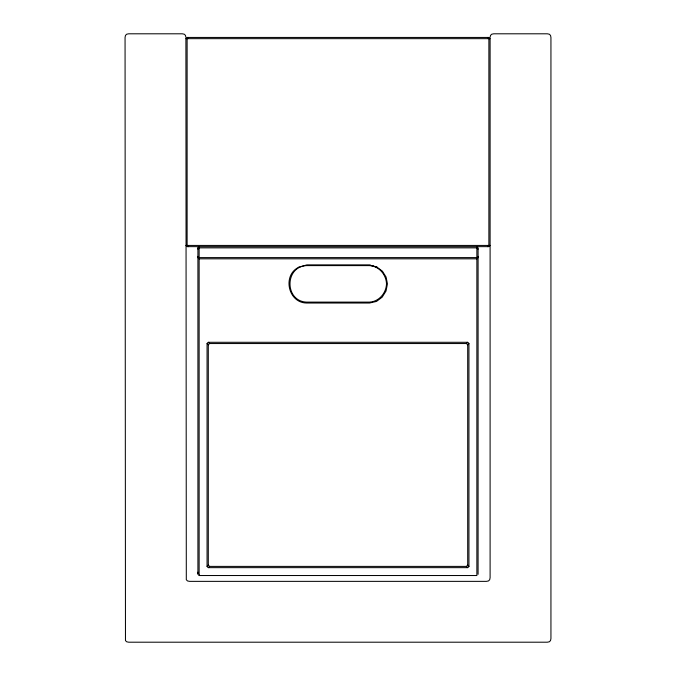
<?xml version="1.0" encoding="UTF-8"?>
<svg xmlns="http://www.w3.org/2000/svg" width="676" height="676" viewBox="0 0 676 676"><rect width="100%" height="100%" fill="white"/><g stroke="black" fill="none" stroke-linecap="round" stroke-linejoin="round"><path stroke-width="1.01" d="M197.916 573.738L197.916 572.183M478.084 574.313L478.084 247.864L476.867 246.647L476.867 575.529L199.133 575.529L199.133 246.647L197.916 247.864L197.916 257.607L199.133 258.824L476.867 258.824L478.084 257.607M199.133 575.529L199.133 574.904M490.1 37.442L490.506 35.422L491.722 34.206L493.742 33.8L547.298 33.8L549.318 34.206L550.534 35.422L550.94 37.442L550.94 638.558L550.534 640.578L549.318 641.794L547.298 642.2L128.702 642.2L126.682 641.794L125.466 640.578L125.06 37.442L125.466 35.422L126.682 34.206L128.702 33.8L182.258 33.8L184.278 34.206L185.494 35.422L185.9 37.442M185.9 38.659L187.117 37.442L488.883 37.442L490.1 38.659L490.1 577.718L489.694 579.738L488.478 580.954L486.458 581.36L189.542 581.36L187.522 580.954L186.306 579.738L185.9 38.659L490.1 38.659M188.334 37.442L187.117 38.659L187.117 245.43L188.334 246.647M207.059 343.543L208.301 342.293L467.699 342.293L468.941 343.543L468.941 566.395L467.699 567.646L208.301 567.646L207.059 566.395L207.059 343.543L208.301 344.785L208.301 565.144L207.059 566.395M208.301 344.785L209.552 343.543L466.448 343.543L467.699 342.293M487.666 246.647L488.883 245.43L488.883 38.659L487.666 37.442M478.084 256.39L476.867 257.607L199.133 257.607L197.916 256.39L197.916 574.313M208.301 567.646L209.552 566.395L466.448 566.395L467.699 565.144L467.699 344.785L466.448 343.543M467.699 344.785L468.941 343.543M298.978 267.147C282.154 274.878 287.942 302.662 306.422 303.025L369.578 303.025L376.498 301.428L382.202 297.144L386.03 291.026L387.441 283.861L386.072 277.025L382.43 271.211L377.022 267.147L369.104 264.874L306.896 264.874L298.8 267.197M369.933 265.203L377.022 267.147M478.084 249.081L476.867 247.864L199.133 247.864L197.916 249.081L197.916 247.864M467.699 565.144L468.941 566.395M466.448 566.395L467.699 567.646M208.301 342.293L209.552 343.543M208.301 565.144L209.552 566.395M386.511 283.861C386.199 293.122 378.983 301.665 369.476 302.113L306.524 302.113C284.503 301.15 284.511 266.581 306.524 265.609L369.476 265.609C378.991 266.057 386.19 274.608 386.511 283.861M490.1 245.43L488.883 246.647L187.117 246.647L185.9 245.43L490.1 245.43"/></g></svg>
